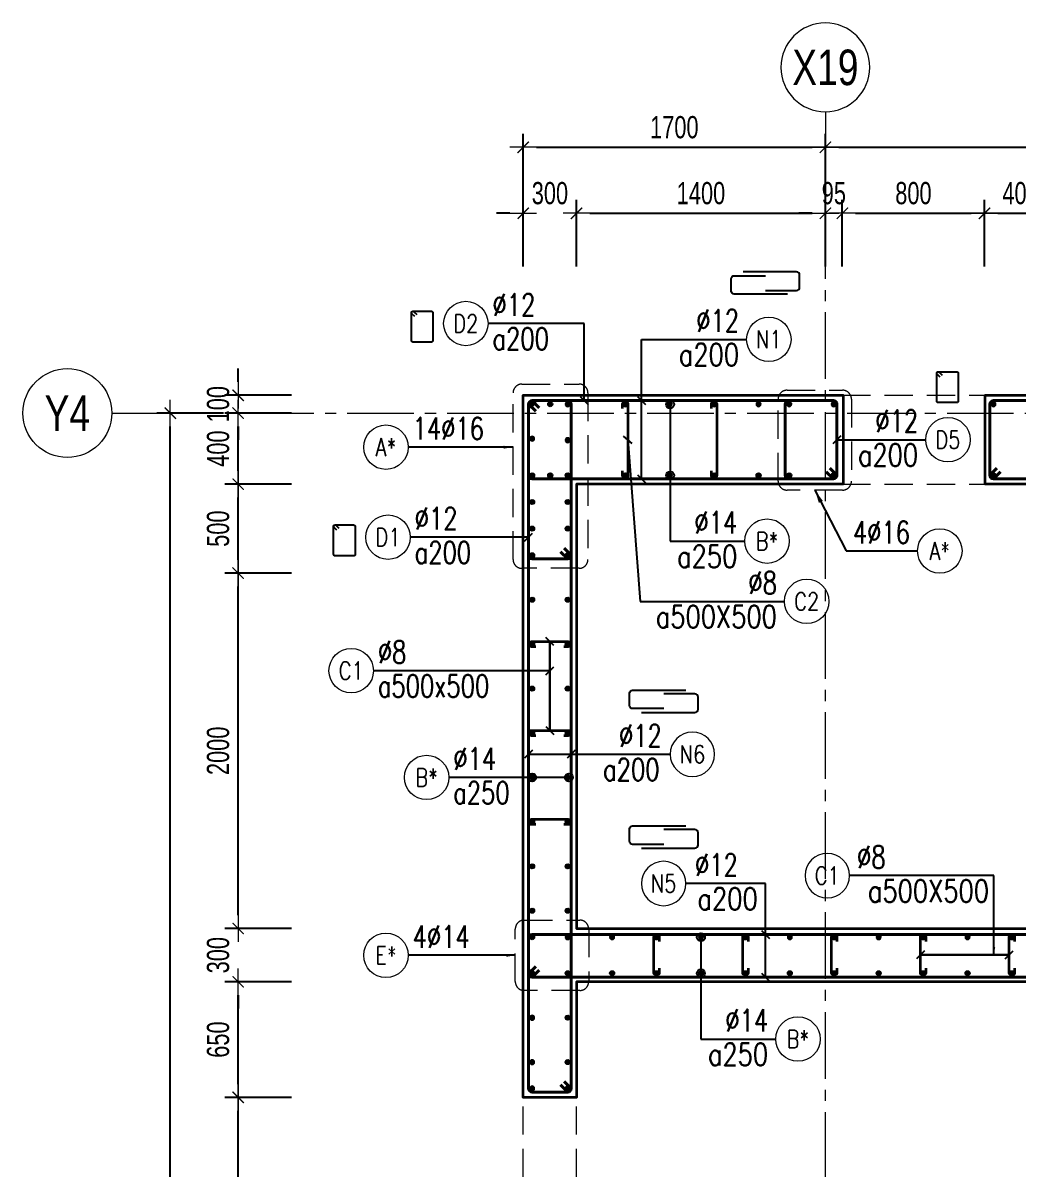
# Model space of a CAD drawing. Header units: millimetres. Extents: x 944027 to 981803, y -83026 to 82675.
# Drawn here: x 964858 to 970458, y -62139 to -55690 of the extents above; entities that cross this region are included whole.
import ezdxf
from ezdxf.enums import TextEntityAlignment as Align

# ---------------------------------------------------------------- set-up
doc = ezdxf.new("R2010")
doc.units = ezdxf.units.MM
doc.header["$MEASUREMENT"] = 0
for name, pattern in [('HIDDEN2', [4.7625, 3.175, -1.5875]), ('HT_Dim Grid$0$CENTER2', [1.125, 0.75, -0.125, 0.125, -0.125]), ('HT_Grid$0$CENTER2', [1.125, 0.75, -0.125, 0.125, -0.125])]:
    doc.linetypes.add(name, pattern=pattern)
doc.layers.get('0').update_dxf_attribs({"lineweight": 20})
doc.layers.get('Defpoints').update_dxf_attribs({"color": 151, "lineweight": 9})
for name, color, linetype, lineweight in [('HT_Dim Grid$0$NDC_S_AXIS', 5, 'HT_Dim Grid$0$CENTER2', 13), ('HT_Dim Grid$0$NDC_S_SYMBOL', 1, 'Continuous', 15), ('HT_Dim Grid$0$NDC_S_TEXT SYMBOL', 7, 'Continuous', 20), ('HT_Grid$0$NDC_S_AXIS', 5, 'HT_Grid$0$CENTER2', 13), ('KC-LEADER', 153, 'Continuous', 18), ('KC-THEP', 6, 'Continuous', 40), ('NDC_S_BEAM', 3, 'HIDDEN2', 20), ('NDC_S_DIM', 1, 'Continuous', 15), ('NDC_S_HIDDEN', 8, 'HIDDEN2', 13), ('NDC_S_LEADER', 1, 'Continuous', 15), ('NDC_S_REBAR', 4, 'Continuous', 35), ('NDC_S_STIRRUP', 4, 'Continuous', 40), ('NDC_S_VN TEXT', 7, 'Continuous', 20), ('NDC_S_WALL', 6, 'Continuous', 35)]:
    doc.layers.add(name, color=color, linetype=linetype, lineweight=lineweight)
doc.layers.add('Leader', color=6, linetype='Continuous')
doc.layers.add('Ligature', color=1, linetype='Continuous')
doc.styles.add('HT_Dim Grid$0$NDC_ANNO', font='', dxfattribs={"width": 0.8})
doc.styles.add('NDC_ARIAL', font='arial.ttf', dxfattribs={"width": 0.85})
doc.styles.add('NDC_DIM', font='', dxfattribs={"width": 0.75})
doc.styles.add('NDC_EN TXT', font='romans.shx', dxfattribs={"width": 0.8})
doc.styles.get('HT_Dim Grid$0$NDC_ANNO').set_extended_font_data('Dotum')
doc.styles.get('NDC_DIM').set_extended_font_data('Dotum')
doc.dimstyles.new('NDC_1-50', dxfattribs={"dimscale": 50, "dimtxt": 2.5, "dimasz": 1, "dimexe": 1.5, "dimexo": 0, "dimgap": 0.8, "dimtad": 1, "dimdec": 0, "dimdsep": 46, "dimtxsty": 'NDC_ARIAL', "dimblk": 'DIMMARK', "dimcen": 49999.938995, "dimdle": 1.5, "dimclrd": 1, "dimclre": 1, "dimclrt": 3, "dimadec": 0, "dimazin": 0, "dimtfac": 1, "dimtdec": 0, "dimtix": 1, "dimtmove": 2, "dimatfit": 3, "dimfxl": 1, "dimarcsym": 0})
doc.dimstyles.new('NDC_dim_30', dxfattribs={"dimscale": 30, "dimtxt": 2.5, "dimasz": 1.5, "dimexe": 1.5, "dimexo": 2.5, "dimgap": 1, "dimtad": 1, "dimdec": 0, "dimzin": 0, "dimdsep": 46, "dimtxsty": 'NDC_DIM', "dimblk": 'DIMMARK', "dimcen": 0.09, "dimdle": 1.2, "dimclrd": 1, "dimclre": 1, "dimclrt": 3, "dimadec": 0, "dimazin": 0, "dimtfac": 1, "dimtdec": 0, "dimtix": 1, "dimtofl": 0, "dimtmove": 0, "dimatfit": 3, "dimfxl": 6, "dimfxlon": 1, "dimtolj": 1, "dimtzin": 0, "dimarcsym": 0})
doc.dimstyles.new('NDC_dim_50', dxfattribs={"dimscale": 50, "dimtxt": 2.5, "dimasz": 1.5, "dimexe": 1.5, "dimexo": 2.5, "dimgap": 1, "dimtad": 1, "dimdec": 0, "dimzin": 0, "dimdsep": 46, "dimtxsty": 'NDC_DIM', "dimblk": 'DIMMARK', "dimcen": 0.09, "dimdle": 1.2, "dimclrd": 1, "dimclre": 1, "dimclrt": 3, "dimadec": 0, "dimazin": 0, "dimtfac": 1, "dimtdec": 0, "dimtix": 1, "dimtofl": 0, "dimtmove": 0, "dimatfit": 3, "dimfxl": 6, "dimfxlon": 1, "dimtolj": 1, "dimtzin": 0, "dimarcsym": 0})

# ---------------------------------------------------------------- blocks, each defined once
blk = doc.blocks.new('THEP')
at = {"layer": 'KC-LEADER', "color": 6}
blk.add_circle((0, 0), 14, dxfattribs=at)
at = {"layer": 'KC-THEP'}
for p, q in [((-14, 0), (14, 0)), ((9.9, 9.9), (-9.9, -9.9)), ((-9.9, 9.9), (9.9, -9.9)), ((0, 14), (0, -14))]:
    blk.add_line(p, q, dxfattribs=at)
blk = doc.blocks.new('DIMMARK')
at = {"layer": 'NDC_S_DIM', "color": 1}
blk.add_line((-1.5, 0), (1, 0), dxfattribs=at)
at = {"layer": 'NDC_S_DIM', "color": 2, "const_width": 0.1}
blk.add_lwpolyline([(-0.424, -0.424), (0.424, 0.424)], dxfattribs=at)
blk = doc.blocks.new('*U11')
blk.add_circle((-2.5, 0), 2.5)
at = {"layer": 'NDC_S_VN TEXT', "color": 3, "style": 'NDC_EN TXT', "width": 0.75}
for tag, p in [('DK1', (0.5, 0.85)), ('KC1', (0.5, -2.97))]:
    blk.add_attdef(tag, p, '', height=2.5, dxfattribs=at)
at = {"layer": 'NDC_S_VN TEXT', "color": 7, "style": 'NDC_EN TXT', "width": 0.8}
blk.add_attdef('SH2', text='', height=2, dxfattribs=at).set_placement((-2.5, 0), align=Align.MIDDLE)
blk = doc.blocks.new('*U13')
blk.add_circle((-2.5, 0), 2.5)
at = {"layer": 'NDC_S_VN TEXT', "color": 3, "style": 'NDC_EN TXT', "width": 0.75}
blk.add_attdef('DK1', (0.5, 0.85), '', height=2.5, dxfattribs=at)
at = {"layer": 'NDC_S_VN TEXT', "color": 7, "style": 'NDC_EN TXT', "width": 0.8}
blk.add_attdef('SH2', text='', height=2, dxfattribs=at).set_placement((-2.5, 0), align=Align.MIDDLE)
blk = doc.blocks.new('*U10')
blk.add_circle((2.5, 0), 2.5)
at = {"layer": 'NDC_S_VN TEXT', "color": 3, "style": 'NDC_EN TXT'}
for tag, width, p in [('DK2', 0.75, (-0.85, 0.85)), ('KC2', 0.8, (-0.85, -2.97))]:
    blk.add_attdef(tag, text='', height=2.5, dxfattribs=dict(at, width=width)).set_placement(p, align=Align.RIGHT)
at = {"layer": 'NDC_S_VN TEXT', "color": 7, "style": 'NDC_EN TXT', "width": 0.8}
blk.add_attdef('SH3', text='', height=2, dxfattribs=at).set_placement((2.5, 0), align=Align.MIDDLE)
blk = doc.blocks.new('A$C72321851')
at = {"layer": 'Ligature'}
for points in [[(-60.9, -129.3), (-60.9, 170.9, -0.414214), (-43.3, 188.5), (25.8, 188.5, -0.414214), (43.4, 170.9), (43.4, -4.3)], [(-39.7, -4.3), (-39.7, -179.5, 0.414214), (-22.1, -197.1), (47, -197.1, 0.414214), (64.6, -179.5), (64.6, 120.7)]]:
    blk.add_lwpolyline(points, format="xyb", dxfattribs=at)
blk = doc.blocks.new('*D673')
at = {"layer": 'Defpoints', "color": 0, "transparency": 16777216}
for p in [(966068.7, -60785.4), (968143.6, -60785.4), (968143.6, -61085.4)]:
    blk.add_point(p, dxfattribs=at)
at = {"layer": 'NDC_S_DIM', "color": 1, "lineweight": -2, "transparency": 16777216}
for p, q in [((966068.7, -60710.4), (966068.7, -60635.4)), ((966368.7, -60785.4), (965993.7, -60785.4)), ((966368.7, -61085.4), (965993.7, -61085.4)), ((966068.7, -61160.4), (966068.7, -61235.4))]:
    blk.add_line(p, q, dxfattribs=at)
at = {"layer": 'NDC_S_DIM', "color": 1, "lineweight": -2, "transparency": 16777216, "xscale": 75, "yscale": 75, "zscale": 75}
for p, rotation in [((966068.7, -60785.4), 270), ((966068.7, -61085.4), 90)]:
    blk.add_blockref('DIMMARK', p, dxfattribs=dict(at, rotation=rotation))
at = {"layer": 'NDC_S_DIM', "color": 3, "transparency": 16777216, "insert": (965956.1, -60935.4), "char_height": 125, "attachment_point": 5, "rotation": 90, "style": 'NDC_DIM'}
blk.add_mtext('\\A1;300', dxfattribs=at)
blk = doc.blocks.new('*D674')
at = {"layer": 'Defpoints', "color": 0, "transparency": 16777216}
for p in [(966068.7, -58785.8), (968030, -58785.8), (968143.6, -60785.4)]:
    blk.add_point(p, dxfattribs=at)
at = {"layer": 'NDC_S_DIM', "color": 1, "lineweight": -2, "transparency": 16777216}
for p, q in [((966368.7, -58785.8), (965993.7, -58785.8)), ((966068.7, -60710.4), (966068.7, -58860.8)), ((966368.7, -60785.4), (965993.7, -60785.4))]:
    blk.add_line(p, q, dxfattribs=at)
at = {"layer": 'NDC_S_DIM', "color": 1, "lineweight": -2, "transparency": 16777216, "xscale": 75, "yscale": 75, "zscale": 75}
for p, rotation in [((966068.7, -58785.8), 90), ((966068.7, -60785.4), 270)]:
    blk.add_blockref('DIMMARK', p, dxfattribs=dict(at, rotation=rotation))
at = {"layer": 'NDC_S_DIM', "color": 3, "transparency": 16777216, "insert": (965956.1, -59785.6), "char_height": 125, "attachment_point": 5, "rotation": 90, "style": 'NDC_DIM'}
blk.add_mtext('\\A1;2000', dxfattribs=at)
blk = doc.blocks.new('*D675')
at = {"layer": 'Defpoints', "color": 0, "transparency": 16777216}
for p in [(965686.8, -57885.4), (967673.1, -57885.4), (967673.1, -66885.4)]:
    blk.add_point(p, dxfattribs=at)
at = {"layer": 'NDC_S_DIM', "color": 1, "lineweight": -2, "transparency": 16777216}
for p, q in [((965986.8, -57885.4), (965611.8, -57885.4)), ((965686.8, -66810.4), (965686.8, -57960.4)), ((965986.8, -66885.4), (965611.8, -66885.4))]:
    blk.add_line(p, q, dxfattribs=at)
at = {"layer": 'NDC_S_DIM', "color": 1, "lineweight": -2, "transparency": 16777216, "xscale": 75, "yscale": 75, "zscale": 75}
for p, rotation in [((965686.8, -57885.4), 90), ((965686.8, -66885.4), 270)]:
    blk.add_blockref('DIMMARK', p, dxfattribs=dict(at, rotation=rotation))
at = {"layer": 'NDC_S_DIM', "color": 3, "transparency": 16777216, "insert": (965574.2, -62385.4), "char_height": 125, "attachment_point": 5, "rotation": 90, "style": 'NDC_DIM'}
blk.add_mtext('\\A1;9000', dxfattribs=at)
blk = doc.blocks.new('*D693')
at = {"layer": 'Defpoints', "color": 0, "transparency": 16777216}
for p in [(967973.1, -56761.2), (967673.1, -57785.4), (967973.1, -58285.4)]:
    blk.add_point(p, dxfattribs=at)
at = {"layer": 'NDC_S_DIM', "color": 1, "lineweight": -2, "transparency": 16777216}
for p, q in [((967673.1, -57061.2), (967673.1, -56686.2)), ((967973.1, -57061.2), (967973.1, -56686.2)), ((967598.1, -56761.2), (967523.1, -56761.2)), ((968048.1, -56761.2), (968123.1, -56761.2))]:
    blk.add_line(p, q, dxfattribs=at)
at = {"layer": 'NDC_S_DIM', "color": 1, "lineweight": -2, "transparency": 16777216, "xscale": 75, "yscale": 75, "zscale": 75}
blk.add_blockref('DIMMARK', (967673.1, -56761.2), dxfattribs=at)
at = {"layer": 'NDC_S_DIM', "color": 1, "lineweight": -2, "transparency": 16777216, "xscale": 75, "yscale": 75, "zscale": 75, "rotation": 180}
blk.add_blockref('DIMMARK', (967973.1, -56761.2), dxfattribs=at)
at = {"layer": 'NDC_S_DIM', "color": 3, "transparency": 16777216, "insert": (967823.1, -56648.6), "char_height": 125, "attachment_point": 5, "style": 'NDC_DIM'}
blk.add_mtext('\\A1;300', dxfattribs=at)
blk = doc.blocks.new('*D698')
at = {"layer": 'Defpoints', "color": 0, "transparency": 16777216}
for p in [(969373.1, -56390.1), (969373.1, -57622), (967673.1, -57859.2)]:
    blk.add_point(p, dxfattribs=at)
at = {"layer": 'NDC_S_DIM', "color": 1, "lineweight": -2, "transparency": 16777216}
for p, q in [((967673.1, -56690.1), (967673.1, -56315.1)), ((969373.1, -56690.1), (969373.1, -56315.1)), ((967748.1, -56390.1), (969298.1, -56390.1))]:
    blk.add_line(p, q, dxfattribs=at)
at = {"layer": 'NDC_S_DIM', "color": 1, "lineweight": -2, "transparency": 16777216, "xscale": 75, "yscale": 75, "zscale": 75, "rotation": 180}
blk.add_blockref('DIMMARK', (967673.1, -56390.1), dxfattribs=at)
at = {"layer": 'NDC_S_DIM', "color": 1, "lineweight": -2, "transparency": 16777216, "xscale": 75, "yscale": 75, "zscale": 75}
blk.add_blockref('DIMMARK', (969373.1, -56390.1), dxfattribs=at)
at = {"layer": 'NDC_S_DIM', "color": 3, "transparency": 16777216, "insert": (968523.1, -56277.6), "char_height": 125, "attachment_point": 5, "style": 'NDC_DIM'}
blk.add_mtext('\\A1;1700', dxfattribs=at)
blk = doc.blocks.new('*D699')
at = {"layer": 'Defpoints', "color": 0, "transparency": 16777216}
for p in [(966068.7, -58285.4), (967973.1, -58285.4), (968030, -58785.8)]:
    blk.add_point(p, dxfattribs=at)
at = {"layer": 'NDC_S_DIM', "color": 1, "lineweight": -2, "transparency": 16777216}
for p, q in [((966368.7, -58285.4), (965993.7, -58285.4)), ((966068.7, -58710.8), (966068.7, -58360.4)), ((966368.7, -58785.8), (965993.7, -58785.8))]:
    blk.add_line(p, q, dxfattribs=at)
at = {"layer": 'NDC_S_DIM', "color": 1, "lineweight": -2, "transparency": 16777216, "xscale": 75, "yscale": 75, "zscale": 75}
for p, rotation in [((966068.7, -58285.4), 90), ((966068.7, -58785.8), 270)]:
    blk.add_blockref('DIMMARK', p, dxfattribs=dict(at, rotation=rotation))
at = {"layer": 'NDC_S_DIM', "color": 3, "transparency": 16777216, "insert": (965956.1, -58535.6), "char_height": 125, "attachment_point": 5, "rotation": 90, "style": 'NDC_DIM'}
blk.add_mtext('\\A1;500', dxfattribs=at)
blk = doc.blocks.new('*D700')
at = {"layer": 'Defpoints', "color": 0, "transparency": 16777216}
for p in [(966068.7, -57885.4), (967673.1, -57885.4), (967973.1, -58285.4)]:
    blk.add_point(p, dxfattribs=at)
at = {"layer": 'NDC_S_DIM', "color": 1, "lineweight": -2, "transparency": 16777216}
for p, q in [((966368.7, -57885.4), (965993.7, -57885.4)), ((966068.7, -58210.4), (966068.7, -57960.4)), ((966368.7, -58285.4), (965993.7, -58285.4))]:
    blk.add_line(p, q, dxfattribs=at)
at = {"layer": 'NDC_S_DIM', "color": 1, "lineweight": -2, "transparency": 16777216, "xscale": 75, "yscale": 75, "zscale": 75}
for p, rotation in [((966068.7, -57885.4), 90), ((966068.7, -58285.4), 270)]:
    blk.add_blockref('DIMMARK', p, dxfattribs=dict(at, rotation=rotation))
at = {"layer": 'NDC_S_DIM', "color": 3, "transparency": 16777216, "insert": (965956.1, -58085.4), "char_height": 125, "attachment_point": 5, "rotation": 90, "style": 'NDC_DIM'}
blk.add_mtext('\\A1;400', dxfattribs=at)
blk = doc.blocks.new('*D701')
at = {"layer": 'Defpoints', "color": 0, "transparency": 16777216}
for p in [(970268.8, -56761.2), (969468.5, -57845.5), (970268.8, -57969.2)]:
    blk.add_point(p, dxfattribs=at)
at = {"layer": 'NDC_S_DIM', "color": 1, "lineweight": -2, "transparency": 16777216}
for p, q in [((969468.5, -57061.2), (969468.5, -56686.2)), ((970268.8, -57061.2), (970268.8, -56686.2)), ((969543.5, -56761.2), (970193.8, -56761.2))]:
    blk.add_line(p, q, dxfattribs=at)
at = {"layer": 'NDC_S_DIM', "color": 1, "lineweight": -2, "transparency": 16777216, "xscale": 75, "yscale": 75, "zscale": 75, "rotation": 180}
blk.add_blockref('DIMMARK', (969468.5, -56761.2), dxfattribs=at)
at = {"layer": 'NDC_S_DIM', "color": 1, "lineweight": -2, "transparency": 16777216, "xscale": 75, "yscale": 75, "zscale": 75}
blk.add_blockref('DIMMARK', (970268.8, -56761.2), dxfattribs=at)
at = {"layer": 'NDC_S_DIM', "color": 3, "transparency": 16777216, "insert": (969868.6, -56648.6), "char_height": 125, "attachment_point": 5, "style": 'NDC_DIM'}
blk.add_mtext('\\A1;800', dxfattribs=at)
blk = doc.blocks.new('*D702')
at = {"layer": 'Defpoints', "color": 0, "transparency": 16777216}
for p in [(970674.1, -56761.2), (970268.8, -57969.2), (970674.1, -58285.4)]:
    blk.add_point(p, dxfattribs=at)
at = {"layer": 'NDC_S_DIM', "color": 1, "lineweight": -2, "transparency": 16777216}
for p, q in [((970268.8, -57061.2), (970268.8, -56686.2)), ((970674.1, -57061.2), (970674.1, -56686.2)), ((970343.8, -56761.2), (970599.1, -56761.2))]:
    blk.add_line(p, q, dxfattribs=at)
at = {"layer": 'NDC_S_DIM', "color": 1, "lineweight": -2, "transparency": 16777216, "xscale": 75, "yscale": 75, "zscale": 75, "rotation": 180}
blk.add_blockref('DIMMARK', (970268.8, -56761.2), dxfattribs=at)
at = {"layer": 'NDC_S_DIM', "color": 1, "lineweight": -2, "transparency": 16777216, "xscale": 75, "yscale": 75, "zscale": 75}
blk.add_blockref('DIMMARK', (970674.1, -56761.2), dxfattribs=at)
at = {"layer": 'NDC_S_DIM', "color": 3, "transparency": 16777216, "insert": (970471.5, -56648.6), "char_height": 125, "attachment_point": 5, "style": 'NDC_DIM'}
blk.add_mtext('\\A1;405', dxfattribs=at)
blk = doc.blocks.new('*U9')
blk.add_circle((2.5, 0), 2.5)
at = {"layer": 'NDC_S_VN TEXT', "color": 3, "style": 'NDC_EN TXT', "width": 0.75}
blk.add_attdef('DK2', text='', height=2.5, dxfattribs=at).set_placement((-0.85, 0.85), align=Align.RIGHT)
at = {"layer": 'NDC_S_VN TEXT', "color": 7, "style": 'NDC_EN TXT', "width": 0.8}
blk.add_attdef('SH3', text='', height=2, dxfattribs=at).set_placement((2.5, 0), align=Align.MIDDLE)
blk = doc.blocks.new('*U21')
at = {"layer": 'HT_Dim Grid$0$NDC_S_SYMBOL'}
blk.add_line((0, 5), (0, 9), dxfattribs=at)
blk.add_circle((0, 0), 5, dxfattribs=at)
at = {"layer": 'HT_Dim Grid$0$NDC_S_TEXT SYMBOL', "color": 7, "style": 'HT_Dim Grid$0$NDC_ANNO', "width": 0.8}
blk.add_attdef('GRID', text='', height=4, dxfattribs=at).set_placement((0, 0), align=Align.MIDDLE)
blk = doc.blocks.new('*D664')
at = {"layer": 'Defpoints', "color": 0, "ltscale": 200, "transparency": 16777216}
for p in [(973973.1, -56390.1), (969373.1, -57622), (973973.1, -57785.4)]:
    blk.add_point(p, dxfattribs=at)
at = {"layer": 'NDC_S_DIM', "color": 1, "lineweight": -2, "ltscale": 200, "transparency": 16777216}
for p, q in [((969373.1, -56690.1), (969373.1, -56315.1)), ((973973.1, -56690.1), (973973.1, -56315.1)), ((969448.1, -56390.1), (973898.1, -56390.1))]:
    blk.add_line(p, q, dxfattribs=at)
at = {"layer": 'NDC_S_DIM', "color": 1, "lineweight": -2, "ltscale": 200, "transparency": 16777216, "xscale": 75, "yscale": 75, "zscale": 75, "rotation": 180}
blk.add_blockref('DIMMARK', (969373.1, -56390.1), dxfattribs=at)
at = {"layer": 'NDC_S_DIM', "color": 1, "lineweight": -2, "ltscale": 200, "transparency": 16777216, "xscale": 75, "yscale": 75, "zscale": 75}
blk.add_blockref('DIMMARK', (973973.1, -56390.1), dxfattribs=at)
at = {"layer": 'NDC_S_DIM', "color": 3, "ltscale": 200, "transparency": 16777216, "insert": (971673.1, -56277.6), "char_height": 125, "attachment_point": 5, "style": 'NDC_DIM'}
blk.add_mtext('\\A1;4600', dxfattribs=at)
blk = doc.blocks.new('*D665')
at = {"layer": 'Defpoints', "color": 0, "ltscale": 200, "transparency": 16777216}
for p in [(969373.1, -56761.2), (969373.1, -57622), (967973.1, -58285.4)]:
    blk.add_point(p, dxfattribs=at)
at = {"layer": 'NDC_S_DIM', "color": 1, "lineweight": -2, "ltscale": 200, "transparency": 16777216}
for p, q in [((967973.1, -57061.2), (967973.1, -56686.2)), ((969373.1, -57061.2), (969373.1, -56686.2)), ((968048.1, -56761.2), (969298.1, -56761.2))]:
    blk.add_line(p, q, dxfattribs=at)
at = {"layer": 'NDC_S_DIM', "color": 1, "lineweight": -2, "ltscale": 200, "transparency": 16777216, "xscale": 75, "yscale": 75, "zscale": 75, "rotation": 180}
blk.add_blockref('DIMMARK', (967973.1, -56761.2), dxfattribs=at)
at = {"layer": 'NDC_S_DIM', "color": 1, "lineweight": -2, "ltscale": 200, "transparency": 16777216, "xscale": 75, "yscale": 75, "zscale": 75}
blk.add_blockref('DIMMARK', (969373.1, -56761.2), dxfattribs=at)
at = {"layer": 'NDC_S_DIM', "color": 3, "ltscale": 200, "transparency": 16777216, "insert": (968673.1, -56648.6), "char_height": 125, "attachment_point": 5, "style": 'NDC_DIM'}
blk.add_mtext('\\A1;1400', dxfattribs=at)
blk = doc.blocks.new('*D666')
at = {"layer": 'Defpoints', "color": 0, "ltscale": 200, "transparency": 16777216}
for p in [(969468.5, -56761.2), (969373.1, -57622), (969468.5, -57785.4)]:
    blk.add_point(p, dxfattribs=at)
at = {"layer": 'NDC_S_DIM', "color": 1, "lineweight": -2, "ltscale": 200, "transparency": 16777216}
for p, q in [((969373.1, -57061.2), (969373.1, -56686.2)), ((969468.5, -57061.2), (969468.5, -56686.2)), ((969298.1, -56761.2), (969223.1, -56761.2)), ((969543.5, -56761.2), (969618.5, -56761.2))]:
    blk.add_line(p, q, dxfattribs=at)
at = {"layer": 'NDC_S_DIM', "color": 1, "lineweight": -2, "ltscale": 200, "transparency": 16777216, "xscale": 75, "yscale": 75, "zscale": 75}
blk.add_blockref('DIMMARK', (969373.1, -56761.2), dxfattribs=at)
at = {"layer": 'NDC_S_DIM', "color": 1, "lineweight": -2, "ltscale": 200, "transparency": 16777216, "xscale": 75, "yscale": 75, "zscale": 75, "rotation": 180}
blk.add_blockref('DIMMARK', (969468.5, -56761.2), dxfattribs=at)
at = {"layer": 'NDC_S_DIM', "color": 3, "ltscale": 200, "transparency": 16777216, "insert": (969420.8, -56648.6), "char_height": 125, "attachment_point": 5, "style": 'NDC_DIM'}
blk.add_mtext('\\A1;95', dxfattribs=at)
blk = doc.blocks.new('*U22')
at = {"layer": 'HT_Dim Grid$0$NDC_S_SYMBOL'}
blk.add_line((5, 0), (9, 0), dxfattribs=at)
blk.add_circle((0, 0), 5, dxfattribs=at)
at = {"layer": 'HT_Dim Grid$0$NDC_S_TEXT SYMBOL', "color": 7, "style": 'HT_Dim Grid$0$NDC_ANNO', "width": 0.8}
blk.add_attdef('GRID', text='', height=4, rotation=270, dxfattribs=at).set_placement((0, 0), align=Align.MIDDLE)
blk = doc.blocks.new('*D668')
at = {"layer": 'Defpoints', "color": 0, "ltscale": 200, "transparency": 16777216}
for p in [(966068.7, -57785.4), (967673.1, -57785.4), (967673.1, -57885.4)]:
    blk.add_point(p, dxfattribs=at)
at = {"layer": 'NDC_S_DIM', "color": 1, "lineweight": -2, "ltscale": 200, "transparency": 16777216}
for p, q in [((966068.7, -57710.4), (966068.7, -57635.4)), ((966368.7, -57785.4), (965993.7, -57785.4)), ((966368.7, -57885.4), (965993.7, -57885.4)), ((966068.7, -57960.4), (966068.7, -58035.4))]:
    blk.add_line(p, q, dxfattribs=at)
at = {"layer": 'NDC_S_DIM', "color": 1, "lineweight": -2, "ltscale": 200, "transparency": 16777216, "xscale": 75, "yscale": 75, "zscale": 75}
for p, rotation in [((966068.7, -57785.4), 270), ((966068.7, -57885.4), 90)]:
    blk.add_blockref('DIMMARK', p, dxfattribs=dict(at, rotation=rotation))
at = {"layer": 'NDC_S_DIM', "color": 3, "ltscale": 200, "transparency": 16777216, "insert": (965956.1, -57835.4), "char_height": 125, "attachment_point": 5, "rotation": 90, "style": 'NDC_DIM'}
blk.add_mtext('\\A1;100', dxfattribs=at)
blk = doc.blocks.new('*U12')
blk.add_circle((-2.5, 0), 2.5)
at = {"layer": 'NDC_S_VN TEXT', "color": 3, "style": 'NDC_EN TXT', "width": 0.75}
for tag, p in [('DK1', (0.5, 0.85)), ('KC1', (0.5, -2.97))]:
    blk.add_attdef(tag, p, '', height=2.5, dxfattribs=at)
at = {"layer": 'NDC_S_VN TEXT', "color": 7, "style": 'NDC_EN TXT', "width": 0.8}
blk.add_attdef('SH2', text='', height=2, dxfattribs=at).set_placement((-2.5, 0), align=Align.MIDDLE)
blk = doc.blocks.new('*D705')
at = {"layer": 'Defpoints', "color": 0, "ltscale": 200, "transparency": 16777216}
for p in [(966068.7, -61735.4), (967823.1, -61735.4), (967805.6, -63135.4)]:
    blk.add_point(p, dxfattribs=at)
at = {"layer": 'NDC_S_DIM', "color": 1, "lineweight": -2, "ltscale": 200, "transparency": 16777216}
for p, q in [((966368.7, -61735.4), (965993.7, -61735.4)), ((966068.7, -63060.4), (966068.7, -61810.4)), ((966368.7, -63135.4), (965993.7, -63135.4))]:
    blk.add_line(p, q, dxfattribs=at)
at = {"layer": 'NDC_S_DIM', "color": 1, "lineweight": -2, "ltscale": 200, "transparency": 16777216, "xscale": 75, "yscale": 75, "zscale": 75}
for p, rotation in [((966068.7, -61735.4), 90), ((966068.7, -63135.4), 270)]:
    blk.add_blockref('DIMMARK', p, dxfattribs=dict(at, rotation=rotation))
at = {"layer": 'NDC_S_DIM', "color": 3, "ltscale": 200, "transparency": 16777216, "insert": (965956.1, -62435.4), "char_height": 125, "attachment_point": 5, "rotation": 90, "style": 'NDC_DIM'}
blk.add_mtext('\\A1;1400', dxfattribs=at)
blk = doc.blocks.new('*D706')
at = {"layer": 'Defpoints', "color": 0, "ltscale": 200, "transparency": 16777216}
for p in [(966068.7, -61085.4), (967973.1, -61085.4), (967823.1, -61735.4)]:
    blk.add_point(p, dxfattribs=at)
at = {"layer": 'NDC_S_DIM', "color": 1, "lineweight": -2, "ltscale": 200, "transparency": 16777216}
for p, q in [((966368.7, -61085.4), (965993.7, -61085.4)), ((966068.7, -61660.4), (966068.7, -61160.4)), ((966368.7, -61735.4), (965993.7, -61735.4))]:
    blk.add_line(p, q, dxfattribs=at)
at = {"layer": 'NDC_S_DIM', "color": 1, "lineweight": -2, "ltscale": 200, "transparency": 16777216, "xscale": 75, "yscale": 75, "zscale": 75}
for p, rotation in [((966068.7, -61085.4), 90), ((966068.7, -61735.4), 270)]:
    blk.add_blockref('DIMMARK', p, dxfattribs=dict(at, rotation=rotation))
at = {"layer": 'NDC_S_DIM', "color": 3, "ltscale": 200, "transparency": 16777216, "insert": (965956.1, -61410.4), "char_height": 125, "attachment_point": 5, "rotation": 90, "style": 'NDC_DIM'}
blk.add_mtext('\\A1;650', dxfattribs=at)

msp = doc.modelspace()

# ---------------------------------------------------------------- linework, layer by layer
at = {"layer": 'HT_Grid$0$NDC_S_AXIS', "ltscale": 500}
for p, q in [((969373.1, -68380.7), (969373.1, -56390.1)), ((965557.6, -57885.4), (975739.1, -57885.4))]:
    msp.add_line(p, q, dxfattribs=at)
at = {"layer": 'Ligature'}
for points in [[(967062.1, -57342.3), (967046.1, -57326.3, -0.668179), (967051.9, -57312.4), (967156.5, -57312.4, -0.414214), (967164.7, -57320.5), (967164.7, -57477.6, -0.414214), (967156.5, -57485.8), (967051.9, -57485.8, -0.414214), (967043.7, -57477.6), (967043.7, -57320.5, -0.668179), (967057.7, -57314.8), (967073.6, -57330.7)], [(970018.3, -57682.8), (970002.3, -57666.8, -0.668179), (970008.1, -57652.8), (970112.7, -57652.8, -0.414214), (970120.9, -57661), (970120.9, -57818.1, -0.414214), (970112.7, -57826.3), (970008.1, -57826.3, -0.414214), (969999.9, -57818.1), (969999.9, -57661, -0.668179), (970013.8, -57655.2), (970029.8, -57671.2)], [(966624.3, -58544.7), (966608.3, -58528.7, -0.668179), (966614.1, -58514.8), (966718.7, -58514.8, -0.414214), (966726.9, -58523), (966726.9, -58680.1, -0.414214), (966718.7, -58688.2), (966614.1, -58688.2, -0.414214), (966605.9, -58680.1), (966605.9, -58523, -0.668179), (966619.9, -58517.2), (966635.8, -58533.1)]]:
    msp.add_lwpolyline(points, format="xyb", dxfattribs=at)
at = {"layer": 'NDC_S_BEAM', "ltscale": 50}
for p, q in [((969468.5, -57785.4), (970268.8, -57785.4)), ((969468.5, -58285.4), (970268.8, -58285.4)), ((967673.1, -63135.4), (967673.1, -61735.4)), ((967973.1, -63135.4), (967973.1, -61735.4))]:
    msp.add_line(p, q, dxfattribs=at)
at = {"layer": 'NDC_S_HIDDEN', "ltscale": 50}
for points in [[(967665.7, -57722.3), (967987.1, -57722.3, -0.414214), (968037.1, -57772.3), (968037.1, -58708.8, -0.414214), (967987.1, -58758.8), (967665.7, -58758.8, -0.414214), (967615.7, -58708.8), (967615.7, -57772.3, -0.414214)], [(969157.2, -57756.9), (969469.9, -57756.9, -0.414214), (969519.9, -57806.9), (969519.9, -58268.6, -0.414214), (969469.9, -58318.6), (969157.2, -58318.6, -0.414214), (969107.2, -58268.6), (969107.2, -57806.9, -0.414214)], [(967678.2, -60738.2), (967991.2, -60738.2, -0.414214), (968041.2, -60788.2), (968041.2, -61084.1, -0.414214), (967991.2, -61134.1), (967678.2, -61134.1, -0.414214), (967628.2, -61084.1), (967628.2, -60788.2, -0.414214)]]:
    msp.add_lwpolyline(points, format="xyb", close=True, dxfattribs=at)
at = {"layer": 'NDC_S_REBAR'}
for points in [[(968232, -57860.4), (968232, -57835.4, -1), (968262, -57835.4), (968262, -58235.4, -1), (968232, -58235.4), (968232, -58210.4)], [(968732, -57860.4), (968732, -57835.4, -1), (968762, -57835.4), (968762, -58235.4, -1), (968732, -58235.4), (968732, -58210.4)], [(967744.7, -59200.4), (967719.7, -59200.4, -1), (967719.7, -59170.4), (967926.7, -59170.4, -1), (967926.7, -59200.4), (967901.7, -59200.4)], [(967744.7, -59700.4), (967719.7, -59700.4, -1), (967719.7, -59670.4), (967926.7, -59670.4, -1), (967926.7, -59700.4), (967901.7, -59700.4)], [(967744.7, -60200.4), (967719.7, -60200.4, -1), (967719.7, -60170.4), (967926.7, -60170.4, -1), (967926.7, -60200.4), (967901.7, -60200.4)], [(968438.1, -61008.9), (968438.1, -61033.9, -1), (968408.1, -61033.9), (968408.1, -60833.9, -1), (968438.1, -60833.9), (968438.1, -60858.9)], [(968938.1, -61008.9), (968938.1, -61033.9, -1), (968908.1, -61033.9), (968908.1, -60833.9, -1), (968938.1, -60833.9), (968938.1, -60858.9)], [(969438.1, -61008.9), (969438.1, -61033.9, -1), (969408.1, -61033.9), (969408.1, -60833.9, -1), (969438.1, -60833.9), (969438.1, -60858.9)], [(969938.1, -61008.9), (969938.1, -61033.9, -1), (969908.1, -61033.9), (969908.1, -60833.9, -1), (969938.1, -60833.9), (969938.1, -60858.9)], [(970438.1, -61008.9), (970438.1, -61033.9, -1), (970408.1, -61033.9), (970408.1, -60833.9, -1), (970438.1, -60833.9), (970438.1, -60858.9)]]:
    msp.add_lwpolyline(points, format="xyb", dxfattribs=at)
at = {"layer": 'NDC_S_STIRRUP'}
for points in [[(967763.1, -57855.4), (967723.1, -57815.4, 0.414214), (967703.1, -57835.4), (967703.1, -58235.4, 0.414214), (967723.1, -58255.4), (969418.5, -58255.4, 0.414214), (969438.5, -58235.4), (969438.5, -57835.4, 0.414214), (969418.5, -57815.4), (967723.1, -57815.4, 0.414214), (967703.1, -57835.4), (967743.1, -57875.4)], [(967903.1, -61645.4), (967943.1, -61685.4, -0.414214), (967923.1, -61705.4), (967723.1, -61705.4, -0.414214), (967703.1, -61685.4), (967703.1, -57835.4, -0.414214), (967723.1, -57815.4), (967923.1, -57815.4, -0.414214), (967943.1, -57835.4), (967943.1, -61685.4, -0.414214), (967923.1, -61705.4), (967883.1, -61665.4)], [(967903.2, -58645.4), (967943.2, -58685.4, -0.414214), (967923.2, -58705.4), (967723.2, -58705.4, -0.414214), (967703.2, -58685.4), (967703.1, -57835.4, -0.414214), (967723.1, -57815.4), (967923.1, -57815.4, -0.414214), (967943.1, -57835.4), (967943.2, -58685.4, -0.414214), (967923.2, -58705.4), (967883.2, -58665.4)], [(969378.5, -58215.4), (969418.5, -58255.4, 0.414214), (969438.5, -58235.4), (969438.5, -57835.4, 0.414214), (969418.5, -57815.4), (969166.9, -57815.4, 0.414214), (969146.9, -57835.4), (969146.9, -58235.4, 0.414214), (969166.9, -58255.4), (969418.5, -58255.4, 0.414214), (969438.5, -58235.4), (969398.5, -58195.4)], [(970358.8, -58215.4), (970318.8, -58255.4, -0.414214), (970298.8, -58235.4), (970298.8, -57835.4, -0.414214), (970318.8, -57815.4), (973923.1, -57815.4, -0.414214), (973943.1, -57835.4), (973943.1, -58235.4, -0.414214), (973923.1, -58255.4), (970318.8, -58255.4, -0.414214), (970298.8, -58235.4), (970338.8, -58195.4)], [(967763.1, -61018.9), (967723.1, -61058.9, -0.414214), (967703.1, -61038.9), (967703.1, -60838.9, -0.414214), (967723.1, -60818.9), (970923.1, -60818.9, -0.414214), (970943.1, -60838.9), (970943.1, -61038.9, -0.414358), (970923.1, -61058.9), (967723.1, -61058.9, -0.414214), (967703.1, -61038.9), (967743.1, -60998.9)]]:
    msp.add_lwpolyline(points, format="xyb", dxfattribs=at)
at = {"layer": 'NDC_S_WALL', "ltscale": 10}
msp.add_lwpolyline([(970673.1, -66485.4), (970673.1, -61085.4), (967973.1, -61085.4), (967973.1, -61735.4), (967673.1, -61735.4), (967673.1, -57785.4), (969473.1, -57785.4), (969473.1, -58285.4), (967973.1, -58285.4), (967973.1, -60785.4), (970673.1, -60785.4), (970673.1, -58285.4), (970273.1, -58285.4), (970273.1, -57785.4), (973973.1, -57785.4), (973973.1, -58935.4), (973673.1, -58935.4), (973673.1, -58285.4), (970973.1, -58285.4), (970973.1, -66485.4)], dxfattribs=at)

# ---------------------------------------------------------------- block references
at = {"layer": 'HT_Dim Grid$0$NDC_S_AXIS'}
ref = msp.add_blockref('*U21', (969373.1, -55940.1), dxfattribs=dict(at, xscale=-50, yscale=50, zscale=50, rotation=180))
ref.add_attrib('GRID', 'X19', dxfattribs={"layer": 'HT_Dim Grid$0$NDC_S_TEXT SYMBOL', "color": 7, "height": 200, "style": 'HT_Dim Grid$0$NDC_ANNO', "width": 0.8}).set_placement((969373.1, -55940.1), align=Align.MIDDLE)
ref = msp.add_blockref('*U22', (965107.6, -57885.4), dxfattribs=dict(at, xscale=50, yscale=50, zscale=150))
ref.add_attrib('GRID', 'Y4', dxfattribs={"layer": 'HT_Dim Grid$0$NDC_S_TEXT SYMBOL', "color": 7, "height": 200, "style": 'HT_Dim Grid$0$NDC_ANNO', "width": 0.8}).set_placement((965107.6, -57885.4), align=Align.MIDDLE)
at = {"layer": 'KC-THEP'}
for p, rotation in [((967719.6, -57835.4), 189.6685644363809), ((967824.9, -57835.4), 189.6685644363809), ((967723.1, -58235.4), 189.6685644363809), ((967824.9, -58235.4), 189.6685644363809), ((967923.1, -58235.4), 189.6685644363809), ((968247, -58235.4), 9.668564436380946), ((968497, -58235.4), 9.668564436380946), ((968747, -58235.4), 9.668564436380946), ((968997, -58235.4), 9.668564436380946), ((969169.7, -58235.4), 9.668564436380946), ((969419.7, -58235.4), 9.668564436380946), ((970318.8, -58235.4), 9.668564436380946), ((967723.1, -58385.4), 189.6685644363809), ((967923.1, -58385.4), 189.6685644363809), ((967723.1, -58535.4), 189.6685644363809), ((967923.1, -58535.4), 189.6685644363809), ((967723.1, -58685.4), 189.6685644363807), ((967923.1, -58685.4), 189.6685644363807), ((967723.1, -58935.4), 189.6685644363807), ((967923.1, -58935.4), 189.6685644363807), ((967723.1, -59185.4), 189.6685644363807), ((967923.1, -59185.4), 189.6685644363807), ((967723.1, -59435.4), 189.6685644363807), ((967923.1, -59435.4), 189.6685644363807), ((967723.1, -59685.4), 189.6685644363807), ((967923.1, -59685.4), 189.6685644363807), ((967723.1, -59935.4), 189.6685644363807), ((967923.1, -59935.4), 189.6685644363807), ((967723.1, -60185.4), 189.6685644363807), ((967923.1, -60185.4), 189.6685644363807), ((967723.1, -60435.4), 189.6685644363807), ((967923.1, -60435.4), 189.6685644363807), ((967723.1, -60685.4), 189.6685644363807), ((967923.1, -60685.4), 189.6685644363807), ((967723.2, -60834.2), 189.6685644363809), ((967923.1, -61037), 189.6685644363809), ((968173.1, -61037), 189.6685644363809), ((968423.1, -61037), 189.6685644363809), ((968673.1, -61037), 189.6685644363809), ((968923.1, -61037), 189.6685644363809), ((969173.1, -61037), 189.6685644363809), ((969423.1, -61037), 189.6685644363809), ((969673.1, -61037), 189.6685644363809), ((969923.1, -61037), 189.6685644363809), ((970173.1, -61037), 189.6685644363809), ((970423.1, -61037), 189.6685644363809), ((967923.1, -61287), 189.6685644363809), ((967923.1, -61537), 189.6685644363809), ((967923.1, -61685.1), 189.6685644363809)]:
    msp.add_blockref('THEP', p, dxfattribs=dict(at, rotation=rotation))
at = {"layer": 'KC-THEP', "xscale": -1}
for p, rotation in [((967923.1, -57835.4), 350.3314355636191), ((968247, -57835.4), 170.331435563619), ((968497, -57835.4), 170.331435563619), ((968747, -57835.4), 170.331435563619), ((968997, -57835.4), 170.331435563619), ((969169.7, -57835.4), 170.331435563619), ((969419.7, -57835.4), 170.331435563619), ((970318.8, -57835.4), 170.331435563619), ((967723.1, -58029.3), 350.3314355636191), ((967923.1, -58037.8), 350.3314355636191), ((967923.1, -60833.9), 350.3314355636191), ((968173.1, -60833.9), 350.3314355636191), ((968423.1, -60833.9), 350.3314355636191), ((968673.1, -60833.9), 350.3314355636191), ((968923.1, -60833.9), 350.3314355636191), ((969173.1, -60833.9), 350.3314355636191), ((969423.1, -60833.9), 350.3314355636191), ((969673.1, -60833.9), 350.3314355636191), ((969923.1, -60833.9), 350.3314355636191), ((970173.1, -60833.9), 350.3314355636191), ((970423.1, -60833.9), 350.3314355636191), ((967723.2, -61037.3), 350.3314355636191), ((967723.2, -61287.3), 350.3314355636191), ((967723.2, -61537.3), 350.3314355636191), ((967723.1, -61685.4), 350.3314355636191)]:
    msp.add_blockref('THEP', p, dxfattribs=dict(at, rotation=rotation))
at = {"layer": 'Leader', "rotation": 89.99999999999997}
msp.add_blockref('A$C72321851', (969031.3, -57155.7), dxfattribs=at)
at = {"layer": 'Leader', "xscale": -1, "rotation": 270.0000000000001}
for p in [(968468, -59508.6), (968468, -60272.4)]:
    msp.add_blockref('A$C72321851', p, dxfattribs=at)
at = {"layer": 'NDC_S_VN TEXT', "xscale": 50, "yscale": 50, "zscale": 50}
for name, p, values in [('*U11', (967475, -57381.3), {'SH2': 'D2', 'DK1': '%%C12', 'KC1': 'a200'}), ('*U10', (968929.9, -57470.5), {'SH3': 'N1', 'DK2': '%%C12', 'KC2': 'a200'}), ('*U10', (969937.8, -58035.4), {'SH3': 'D5', 'DK2': '%%C12', 'KC2': 'a200'}), ('*U13', (967025.4, -58077.3), {'SH2': 'A*', 'DK1': '14%%C16'}), ('*U11', (967037.2, -58583.7), {'SH2': 'D1', 'DK1': '%%C12', 'KC1': 'a200'}), ('*U10', (968920.1, -58605.8), {'SH3': 'B*', 'DK2': '%%C14', 'KC2': 'a250'}), ('*U9', (969892, -58661.1), {'SH3': 'A*', 'DK2': '4%%C16'}), ('*U10', (969143.1, -58944.9), {'SH3': 'C2', 'DK2': '%%c8', 'KC2': 'a500X500'}), ('*U12', (966829.9, -59334.8), {'SH2': 'C1', 'DK1': '%%c8', 'KC1': 'a500x500'}), ('*U11', (967254.2, -59935.4), {'SH2': 'B*', 'DK1': '%%C14', 'KC1': 'a250'}), ('*U13', (967025.4, -60936.2), {'SH2': 'E*', 'DK1': '4%%C14'}), ('*U10', (969093.7, -61407.4), {'SH3': 'B*', 'DK2': '%%C14', 'KC2': 'a250'})]:
    msp.add_blockref(name, p, dxfattribs=at).add_auto_attribs(values)
at = {"layer": 'NDC_S_VN TEXT'}
ref = msp.add_blockref('*U11', (968500, -59805), dxfattribs=dict(at, xscale=-50, yscale=50, zscale=50))
ref.add_attrib('SH2', 'N6', dxfattribs={"color": 7, "height": 100, "style": 'NDC_EN TXT', "width": 0.8}).set_placement((968625, -59805), align=Align.MIDDLE)
ref.add_attrib('DK1', '%%C12', (968211.6, -59762.7), dxfattribs={"color": 3, "height": 125, "style": 'NDC_EN TXT', "width": 0.75})
ref.add_attrib('KC1', 'a200', (968122.3, -59953.6), dxfattribs={"color": 3, "height": 125, "style": 'NDC_EN TXT', "width": 0.75})
ref = msp.add_blockref('*U10', (969508.7, -60487.9), dxfattribs=dict(at, xscale=-50, yscale=50, zscale=50))
ref.add_attrib('SH3', 'C1', dxfattribs={"color": 7, "height": 100, "style": 'NDC_EN TXT', "width": 0.8}).set_placement((969383.7, -60487.9), align=Align.MIDDLE)
ref.add_attrib('DK2', '%%c8', dxfattribs={"color": 3, "height": 125, "style": 'NDC_EN TXT', "width": 0.75}).set_placement((969711.9, -60445.7), align=Align.RIGHT)
ref.add_attrib('KC2', 'a500X500', dxfattribs={"color": 3, "height": 125, "style": 'NDC_EN TXT', "width": 0.8}).set_placement((970294, -60636.6), align=Align.RIGHT)
ref = msp.add_blockref('*U10', (968588, -60532), dxfattribs=dict(at, xscale=-50, yscale=50, zscale=50))
ref.add_attrib('SH3', 'N5', dxfattribs={"color": 7, "height": 100, "style": 'NDC_EN TXT', "width": 0.8}).set_placement((968463, -60532), align=Align.MIDDLE)
ref.add_attrib('DK2', '%%C12', dxfattribs={"color": 3, "height": 125, "style": 'NDC_EN TXT', "width": 0.75}).set_placement((968880.5, -60489.8), align=Align.RIGHT)
ref.add_attrib('KC2', 'a200', dxfattribs={"color": 3, "height": 125, "style": 'NDC_EN TXT', "width": 0.8}).set_placement((968992.4, -60680.7), align=Align.RIGHT)

# ---------------------------------------------------------------- dimensions: what is measured, and where the dimension line sits
at = {"layer": 'NDC_S_DIM'}
for base, p1, p2, picture, middle in [((969373.1, -56390.1), (967673.1, -57859.2), (969373.1, -57622), '*D698', (968523.1, -56277.6)), ((967973.1, -56761.2), (967673.1, -57785.4), (967973.1, -58285.4), '*D693', (967823.1, -56648.6))]:
    dim = msp.add_linear_dim(base=base, p1=p1, p2=p2, dimstyle='NDC_dim_50', dxfattribs=at)
    dim.commit()
    dim.dimension.update_dxf_attribs({"geometry": picture, "text_midpoint": middle})
at = {"layer": 'NDC_S_DIM', "ltscale": 200}
for base, p1, p2, picture, middle in [((973973.1, -56390.1), (969373.1, -57622), (973973.1, -57785.4), '*D664', (971673.1, -56277.6)), ((969373.1, -56761.2), (967973.1, -58285.4), (969373.1, -57622), '*D665', (968673.1, -56648.6)), ((969468.5, -56761.2), (969373.1, -57622), (969468.5, -57785.4), '*D666', (969420.8, -56648.6))]:
    dim = msp.add_linear_dim(base=base, p1=p1, p2=p2, dimstyle='NDC_dim_50', override={"dimtmove": 1}, dxfattribs=at)
    dim.commit()
    dim.dimension.update_dxf_attribs({"geometry": picture, "text_midpoint": middle})
at = {"layer": 'NDC_S_DIM'}
for base, p1, p2, picture, middle in [((970268.8, -56761.2), (969468.5, -57845.5), (970268.8, -57969.2), '*D701', (969868.6, -56648.6)), ((970674.1, -56761.2), (970268.8, -57969.2), (970674.1, -58285.4), '*D702', (970471.5, -56648.6))]:
    dim = msp.add_linear_dim(base=base, p1=p1, p2=p2, dimstyle='NDC_dim_50', override={"dimtmove": 1}, dxfattribs=at)
    dim.commit()
    dim.dimension.update_dxf_attribs({"geometry": picture, "text_midpoint": middle})
at = {"layer": 'NDC_S_DIM', "ltscale": 200}
for base, p1, p2, picture, middle in [((966068.7, -57785.4), (967673.1, -57885.4), (967673.1, -57785.4), '*D668', (965956.1, -57835.4)), ((966068.7, -61085.4), (967823.1, -61735.4), (967973.1, -61085.4), '*D706', (965956.1, -61410.4)), ((966068.7, -61735.4), (967805.6, -63135.4), (967823.1, -61735.4), '*D705', (965956.1, -62435.4))]:
    dim = msp.add_linear_dim(base=base, p1=p1, p2=p2, angle=90, dimstyle='NDC_dim_50', override={"dimtmove": 1}, dxfattribs=at)
    dim.commit()
    dim.dimension.update_dxf_attribs({"geometry": picture, "text_midpoint": middle})
at = {"layer": 'NDC_S_DIM'}
dim = msp.add_linear_dim(base=(965686.8, -57885.4), p1=(967673.1, -66885.4), p2=(967673.1, -57885.4), angle=90, dimstyle='NDC_dim_50', dxfattribs=at)
dim.commit()
dim.dimension.update_dxf_attribs({"geometry": '*D675', "text_midpoint": (965574.2, -62385.4)})
for base, p1, p2, picture, middle in [((966068.7, -57885.4), (967973.1, -58285.4), (967673.1, -57885.4), '*D700', (965956.1, -58085.4)), ((966068.7, -58285.4), (968030, -58785.8), (967973.1, -58285.4), '*D699', (965956.1, -58535.6)), ((966068.7, -58785.8), (968143.6, -60785.4), (968030, -58785.8), '*D674', (965956.1, -59785.6)), ((966068.7, -60785.4), (968143.6, -61085.4), (968143.6, -60785.4), '*D673', (965956.1, -60935.4))]:
    dim = msp.add_linear_dim(base=base, p1=p1, p2=p2, angle=90, dimstyle='NDC_dim_50', override={"dimtmove": 1}, dxfattribs=at)
    dim.commit()
    dim.dimension.update_dxf_attribs({"geometry": picture, "text_midpoint": middle})

# ---------------------------------------------------------------- leaders
at = {"layer": 'NDC_S_LEADER'}
for points, dimstyle, override in [([(968016.6, -57815.4), (968016.6, -57381.3), (967475, -57381.3)], 'NDC_dim_30', {"dimgap": 1, "dimtad": 0, "dimldrblk": 'Oblique'}), ([(968338.1, -58255.4), (968338.1, -57470.7), (968929.9, -57470.7)], 'NDC_dim_30', {"dimtad": 0, "dimldrblk": 'Oblique'}), ([(968338.1, -57815.4), (968338.1, -57470.7), (968929.9, -57470.7)], 'NDC_dim_30', {"dimtad": 0, "dimldrblk": 'Oblique'}), ([(968499.5, -57836.1), (968499.5, -58606), (968920.1, -58606)], 'NDC_dim_30', {"dimgap": 1, "dimtad": 0, "dimldrblk": 'Origin'}), ([(968262, -58035.4), (968330.2, -58944.9), (969143.1, -58944.9)], 'NDC_dim_30', {"dimtad": 0, "dimldrblk": 'Oblique'}), ([(969438.5, -58035.4), (969937.8, -58035.4)], 'NDC_dim_30', {"dimtad": 0, "dimldrblk": 'Oblique'}), ([(968499.5, -58236.1), (968499.5, -58606), (968920.1, -58606)], 'NDC_dim_30', {"dimgap": 1, "dimtad": 0, "dimldrblk": 'Origin'}), ([(969313.5, -58318.6), (969490.3, -58661.3), (969892, -58661.3)], 'NDC_dim_50', {"dimgap": 1, "dimtad": 0}), ([(967703.1, -58583.7), (967035.1, -58583.7)], 'NDC_dim_30', {"dimtad": 0, "dimldrblk": 'Oblique'}), ([(967823.2, -59170.4), (967823.2, -59670.4)], 'NDC_dim_30', {"dimtad": 0, "dimldrblk": 'Oblique'}), ([(967823.2, -59670.4), (967823.2, -59170.4)], 'NDC_dim_30', {"dimtad": 0, "dimldrblk": 'Oblique'}), ([(967823.2, -59334.8), (966829.9, -59334.8)], 'NDC_dim_30', {"dimtad": 0, "dimldrblk": 'Oblique'}), ([(967703.1, -59805.2), (968500, -59805.2)], 'NDC_dim_30', {"dimtad": 0, "dimldrblk": 'Oblique'}), ([(967943.1, -59805.2), (968500, -59805.2)], 'NDC_dim_30', {"dimtad": 0, "dimldrblk": 'Oblique'}), ([(967930.2, -59935.4), (967254.2, -59935.4)], 'NDC_dim_30', {"dimtad": 0, "dimldrblk": 'Origin'}), ([(967723.1, -59935.4), (967254.2, -59935.4)], 'NDC_dim_30', {"dimtad": 0, "dimldrblk": 'Origin'}), ([(970321.6, -60933.9), (970321.6, -60487.9), (969508.7, -60487.9)], 'NDC_dim_30', {"dimgap": 1, "dimtad": 0}), ([(969035.4, -61058.9), (969035.4, -60532.2), (968588, -60532.2)], 'NDC_dim_30', {"dimgap": 1, "dimtad": 0, "dimldrblk": 'Oblique'}), ([(969035.4, -60818.9), (969035.4, -60532.2), (968588, -60532.2)], 'NDC_dim_30', {"dimtad": 0, "dimldrblk": 'Oblique'}), ([(968673.2, -60833.8), (968673.1, -61407.5), (969093.7, -61407.5)], 'NDC_dim_30', {"dimgap": 1, "dimtad": 0, "dimldrblk": 'Origin'}), ([(967628.2, -60936.2), (967025.4, -60936.2)], 'NDC_1-50', {"dimgap": 0.8, "dimtad": 0}), ([(969908.1, -60933.9), (970408.1, -60933.9)], 'NDC_dim_30', {"dimtad": 0, "dimldrblk": 'Oblique'}), ([(970408.1, -60933.9), (969908.1, -60933.9)], 'NDC_dim_30', {"dimtad": 0, "dimldrblk": 'Oblique'}), ([(968673.1, -61037.6), (968673.1, -61407.5), (969093.7, -61407.5)], 'NDC_dim_30', {"dimgap": 1, "dimtad": 0, "dimldrblk": 'Origin'})]:
    msp.add_leader(points, dimstyle=dimstyle, override=override, dxfattribs=at)
msp.add_leader([(967613.5, -58077.3), (967025.4, -58077.3)], dimstyle='NDC_1-50', dxfattribs=at)

doc.saveas('drawing.dxf')
